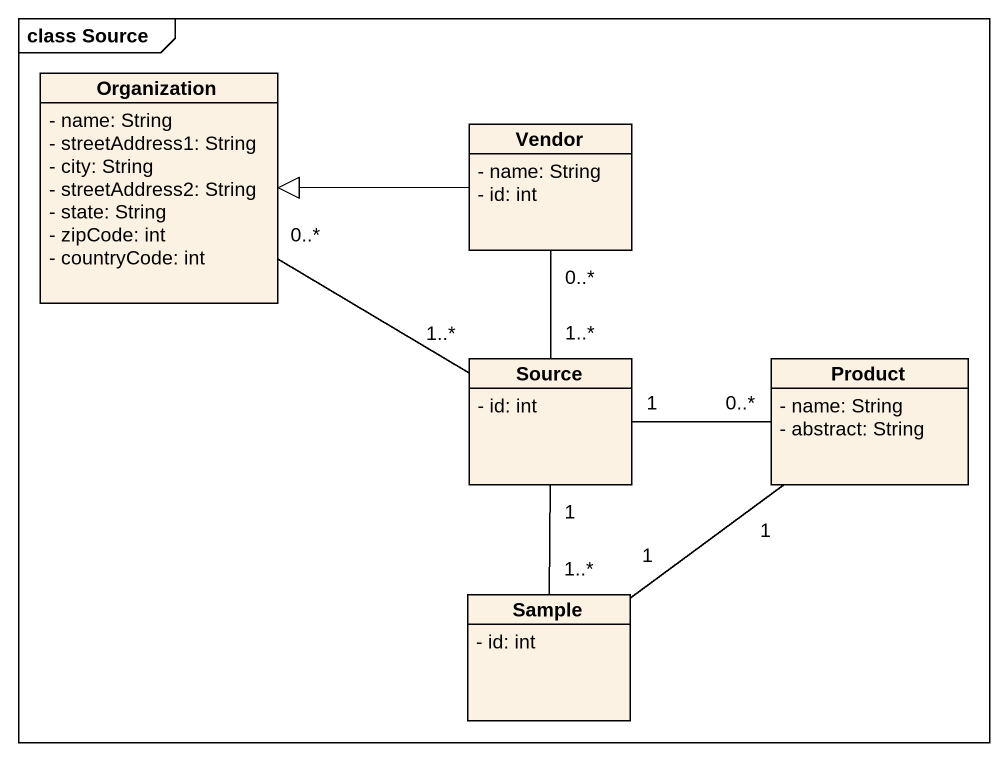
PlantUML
@startuml
mainframe class Source
hide circle
hide empty members
skinparam classAttributeIconSize 0
class Organization {
  - name: String
  - streetAddress1: String
  - city: String
  - streetAddress2: String
  - state: String
  - zipCode: int
  - countryCode: int
}
class Vendor {
  - name: String
  - id: int
}
class Source {
  - id: int
}
class Product {
  - name: String
  - abstract: String
}
class Sample {
  - id: int
}
Vendor -left-|> Organization
Source "1..*" -left- "0..*" Organization
Source "1..*" -up- "0..*" Vendor
Product "0..*" -left- "1" Source
Sample "1..*" -up- "1" Source
Sample "1" -up- "1" Product
@enduml
